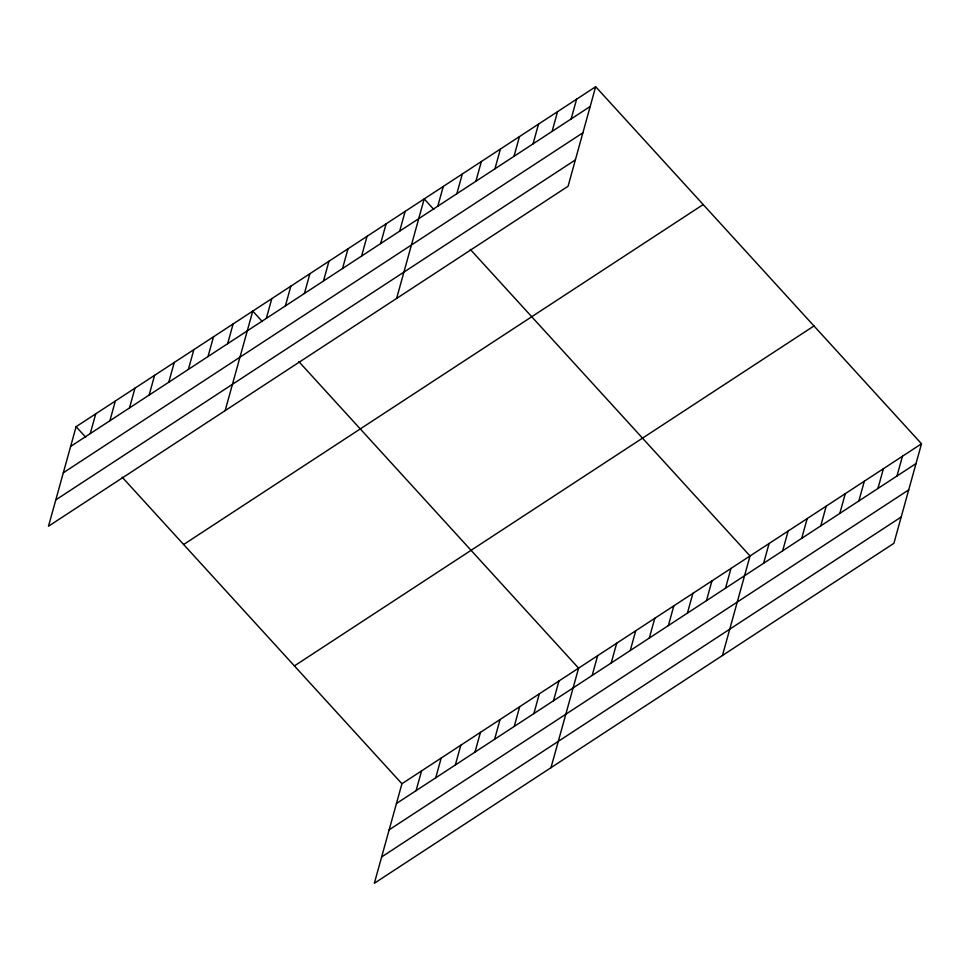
<?xml version="1.0" encoding="UTF-8"?>
<svg xmlns="http://www.w3.org/2000/svg" width="970" height="970" viewBox="0 0 970 970"><rect width="100%" height="100%" fill="white"/><g stroke="black" fill="none" stroke-linecap="round" stroke-linejoin="round"><path stroke-width="1.45" d="M595.665 86.73L76.109 426.679L48.5 526.213L568.068 186.264L595.665 86.73L921.5 443.787L893.891 543.321L374.335 883.27L401.932 783.736L921.5 443.787M90.246 433.59L95.727 413.838M109.877 420.75L115.357 400.998M129.507 407.909L134.988 388.145M149.137 395.069L154.618 375.305M168.768 382.228L174.248 362.465M188.386 369.376L193.867 349.624M208.016 356.536L213.497 336.784M227.647 343.695L233.127 323.932M225.149 410.625L252.758 311.091L262.361 321.616M266.326 318.39L271.806 298.627M285.374 305.926L290.854 286.162M304.422 293.461L309.903 273.698M323.483 280.997L328.963 261.233M342.531 268.532L348.012 248.769M361.58 256.068L367.06 236.304M380.628 243.603L386.108 223.84M399.676 231.139L405.157 211.375M396.609 298.445L424.205 198.911L433.808 209.435M437.785 206.21L443.266 186.446M456.834 193.745L462.314 173.982M475.882 181.281L481.362 161.517M494.93 168.804L500.411 149.053M513.991 156.34L519.459 136.588M533.039 143.875L538.52 124.124M552.088 131.411L557.568 111.659M571.136 118.946L576.616 99.195M416.082 790.659L421.562 770.895M435.712 777.819L441.192 758.055M455.342 764.966L460.823 745.215M474.973 752.126L480.453 732.374M494.591 739.285L500.071 719.522M514.221 726.445L519.702 706.681M533.852 713.605L539.332 693.841M553.482 700.764L558.962 681.001M550.984 767.694L578.593 668.16L298.833 361.592M592.161 675.447L597.641 655.696M611.209 662.983L616.69 643.231M630.257 650.518L635.738 630.767M649.306 638.054L654.786 618.302M668.366 625.589L673.835 605.838M687.415 613.125L692.895 593.373M706.463 600.66L711.944 580.909M725.511 588.196L730.992 568.432M722.444 655.502L750.04 555.968L470.292 249.411M763.62 563.267L769.089 543.503M782.669 550.802L788.149 531.039M801.717 538.338L807.198 518.574M820.765 525.873L826.246 506.11M839.814 513.409L845.294 493.645M858.862 500.944L864.343 481.181M877.923 488.48L883.403 468.716M896.971 476.015L902.452 456.252M70.628 446.442L590.184 106.482M63.317 472.766L582.885 132.805M55.799 499.889L575.368 159.929M183.633 544.509L703.189 204.561M294.407 665.905L813.976 325.956M396.451 803.499L916.019 463.551M389.152 829.823L908.72 489.874M381.634 856.946L901.203 516.998M76.109 426.679L85.7 437.203M122.184 477.179L401.932 783.736"/></g></svg>
